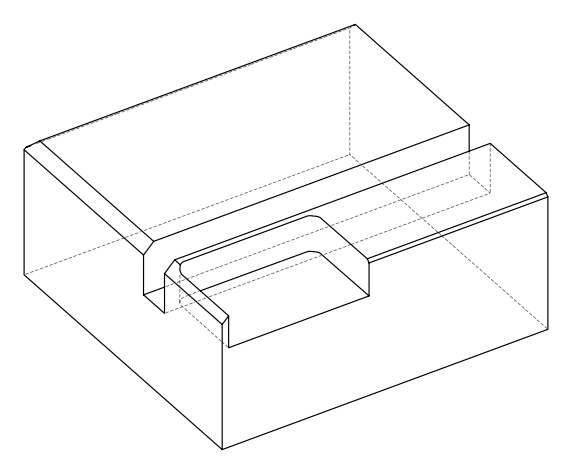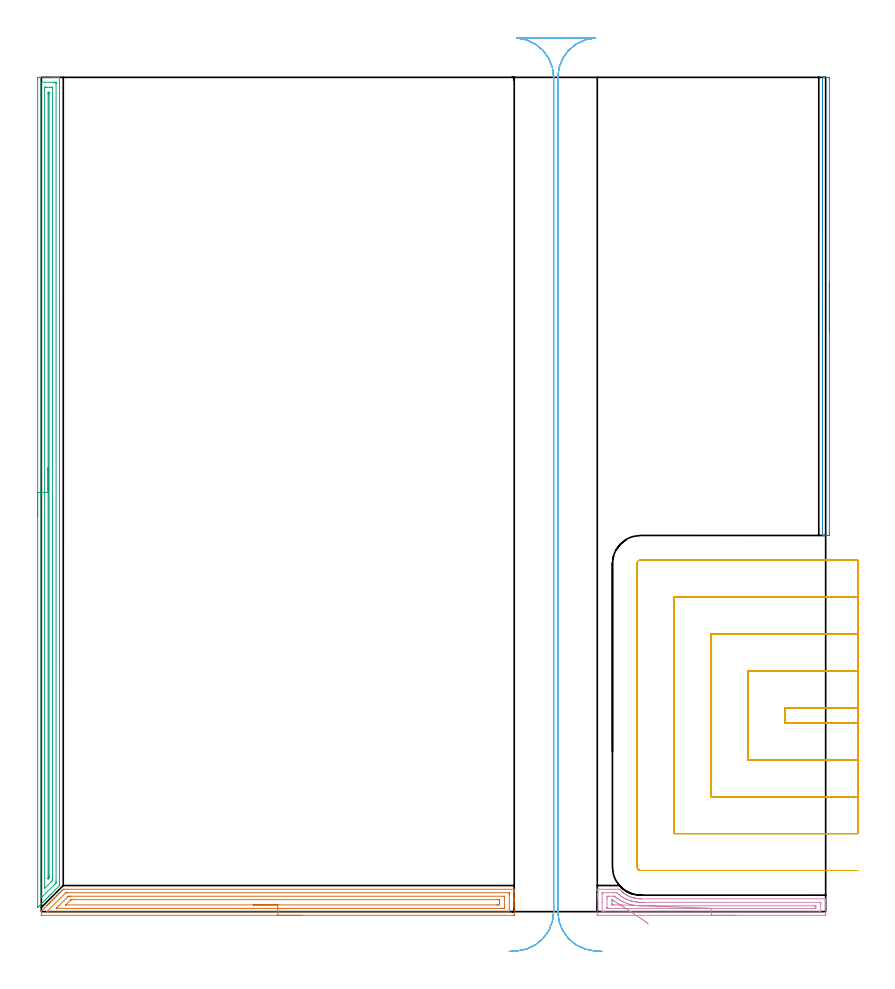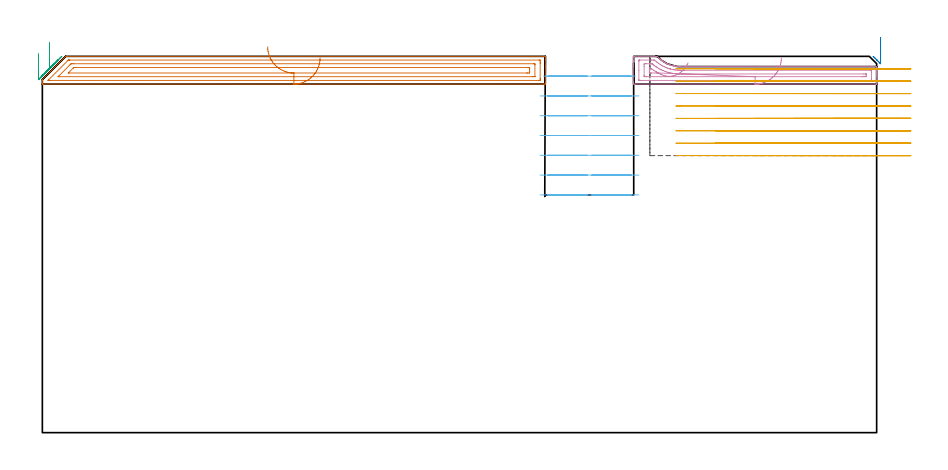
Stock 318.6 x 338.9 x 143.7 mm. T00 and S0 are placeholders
(PLAN: 6 operations, 2 tool changes, 56.7 min)
(1 AREA_MILL | FG_CHAMFER_SURFACE | UGT0205_001 | 6.28 min | 11131 mm3)
(2 AREA_MILL_1 | FG_CHAMFER_SURFACE_1 | UGT0205_001 | 1.65 min | 742 mm3)
(3 AREA_MILL_2 | FG_CHAMFER_SURFACE_2 | UGT0205_001 | 10.82 min | 13123 mm3)
(4 AREA_MILL_3 | FG_CHAMFER_SURFACE_3 | UGT0205_001 | 2.69 min | 5558 mm3)
(5 MILL_SLOT | SLOT_PARTIAL_RECTANGULAR | UGT0201_094 | Follow Part, ap 5, ae 75% | 23.8 min | 476781 mm3)
(6 MILL_RECTANGULAR_SLOT | SLOT_RECTANGULAR | UGT0201_004 | Follow Part, ap 8, ae 75% | 11.48 min | 603553 mm3)
(TOOL UGT0205_001 | Chamfer Mill 20 x 3 x 45 deg. | D20 FL50 Z2)
(TOOL UGT0201_094 | End mill 20 mm | D20 FL38 Z4)
(TOOL UGT0201_004 | End Mill 32 mm | D32 FL53 Z6)
(OP 1 AREA_MILL)
G17 G21 G94 G90
T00 M6
G54
G17 G0 G90 X106.05 Y-1.5 S1061 M3
G43 Z153.7 H0
Z143.1
G94 G1 X106.012 Z142.228 F250.
X105.898 Z141.364
X105.709 Z140.512
X105.447 Z139.68
X105.113 Z138.874
X104.71 Z138.1
X104.242 Z137.364
X103.71 Z136.672
X103.121 Z136.029
X102.478 Z135.44
X101.786 Z134.908
X101.05 Z134.44
X100.276 Z134.037
X99.47 Z133.703
X98.638 Z133.441
X97.787 Z133.252
X96.922 Z133.138
X96.05 Z133.1
X0.382 Y-1.499 Z133.101
X0.154 Y-1.497 Z133.103
X0.002 Y-1.491 Z133.105
X0. Y-1.352 Z133.244
Y-1.2 Z133.395
X0.001 Y-0.029 Z134.57
X0.01 Y0.206 Z134.803
X0.075 Y0.274 Z134.872
X0.154 Y0.355 Z134.953
X1.211 Y1.411 Z136.01
X2.277 Y2.478 Z137.076
X2.384 Y2.586 Z137.182
X2.719 Y2.919 Z137.519
X2.933 Y3.133 Z137.733
X3.158 Y3.359 Z137.957
X3.276 Y3.478 Z138.074
X3.644 Y3.844 Z138.444
X3.795 Y3.995 Z138.594
X4.332 Y4.535 Z139.129
X4.614 Y4.814 Z139.414
X4.628 Y4.828 Z139.428
X5.214 Y5.416 Z140.011
X5.506 Y5.706 Z140.306
X6.095 Y6.298 Z140.893
X6.42 Y6.621 Z141.22
X6.977 Y7.179 Z141.775
X7.346 Y7.546 Z142.146
X7.859 Y8.06 Z142.657
X8.448 Y8.648 Z143.248
X8.889 Y9.089 Z143.688
X8.89 Y9.09 Z143.689
X8.903 Y9.093 Z143.691
X9.52 Y9.1 Z143.7
X191.946
X192.09 Y9.094 Z143.693
X192.1 Y8.788 Z143.387
Y8.375 Z142.974
Y7.767 Z142.361
Y5.7 Z140.297
Y5.122 Z139.717
Y4.529 Z139.125
Y-1.048 Z133.549
X192.098 Y-1.339 Z133.258
X192.09 Y-1.492 Z133.106
X191.936 Y-1.499 Z133.099
X191.5 Y-1.5 Z133.1
X96.05
Y-0.086 Z134.514
X2.898
X2.384 Y-0.084 Z134.516
X2.3 Y-0.083 Z134.517
X2.185 Y-0.079 Z134.521
X2.194 Y-0.066 Z134.534
X2.235 Y-0.019 Z134.581
X2.281 Y0.03 Z134.63
X2.384 Y0.134 Z134.734
X9.77 Y7.52 Z142.12
X9.863 Y7.611 Z142.211
X9.922 Y7.665 Z142.265
X9.938 Y7.677 Z142.277
X9.958 Y7.68 Z142.28
X10.008 Y7.683 Z142.283
X10.413 Y7.685 Z142.285
X10.495 Y7.686 Z142.286
X189.716 Y7.685 Z142.285
X189.799 Y7.684 Z142.284
X190.078 Y7.679 Z142.279
X190.09 Y7.589 Z142.189
X190.097 Y7.39 Z141.99
X190.099 Y6.885 Z141.485
X190.1 Y6.506 Z141.106
Y0.715 Z135.315
X190.098 Y0.337 Z134.937
X190.09 Y-0.044 Z134.556
X190.086 Y-0.08 Z134.52
X190.069 Y-0.081 Z134.519
X190.02 Y-0.084 Z134.516
X189.919 Y-0.085 Z134.515
X189.716 Y-0.086 Z134.514
X96.05
Y1.328 Z135.928
X6.125 Y1.329 Z135.929
X6.077 Y1.331 Z135.931
X6.048 Y1.334 Z135.934
X6.046 Y1.335 Z135.935
X6.048 Y1.342 Z135.942
X6.077 Y1.376 Z135.976
X6.125 Y1.425 Z136.025
X6.295 Y1.596 Z136.196
X10.559 Y5.859 Z140.459
X10.705 Y6.004 Z140.604
X10.907 Y6.2 Z140.8
X10.965 Y6.254 Z140.854
X11.04 Y6.265 Z140.865
X11.305 Y6.268 Z140.868
X11.926 Y6.271 Z140.871
X187.661
X187.932 Y6.269 Z140.869
X188.022 Y6.267 Z140.867
X188.085 Y6.265 Z140.865
X188.09 Y6.169 Z140.769
X188.096 Y6.004 Z140.604
X188.099 Y5.838 Z140.438
Y1.432 Z136.032
X188.094 Y1.375 Z135.975
X188.09 Y1.337 Z135.937
X188.066 Y1.335 Z135.935
X187.932 Y1.332 Z135.932
X187.31 Y1.329 Z135.929
X187.04
X96.05 Y1.328 Z135.928
Y2.743 Z137.343
X10.144
X9.973 Y2.745 Z137.345
X9.92 Y2.747 Z137.347
X9.91 Y2.75 Z137.35
X9.909 Y2.752 Z137.352
X9.927 Y2.774 Z137.374
X9.976 Y2.827 Z137.427
X10.017 Y2.868 Z137.468
X11.791 Y4.642 Z139.242
X11.928 Y4.776 Z139.376
X11.979 Y4.823 Z139.423
X12.008 Y4.848 Z139.448
X12.042 Y4.85 Z139.45
X12.197 Y4.854 Z139.454
X12.466 Y4.856 Z139.456
X185.256 Y4.857 Z139.457
X185.525 Y4.856 Z139.456
X185.985 Y4.85 Z139.45
X186.09 Y4.848 Z139.448
X186.1 Y4.241 Z138.841
Y3.407 Z138.007
X186.099 Y3.359 Z137.959
X186.09 Y2.942 Z137.542
X186.078 Y2.75 Z137.35
X185.876 Y2.747 Z137.347
X185.256 Y2.744 Z137.344
X184.987 Y2.743 Z137.343
X96.05
X95.178 Z137.381
X94.314 Z137.495
X93.462 Z137.683
X92.63 Z137.946
X91.824 Z138.28
X91.05 Z138.682
X90.314 Z139.151
X89.622 Z139.682
X88.979 Z140.272
X88.39 Z140.915
X87.859 Z141.607
X87.39 Z142.343
X86.987 Z143.116
X86.653 Z143.922
X86.391 Z144.754
X86.202 Z145.606
X86.088 Z146.471
X86.05 Z147.343
G0 Z153.7
M5
M2
(OP 2 AREA_MILL_1)
G17 G21 G94 G90
T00 M6
G54
G17 G0 G90 X320.1 Y255.85 S1061 M3
G43 Z153.7 H0
Z150.9
G94 G1 Y255.812 Z150.028 F250.
Y255.698 Z149.164
Y255.509 Z148.312
Y255.247 Z147.48
Y254.913 Z146.674
Y254.51 Z145.9
Y254.041 Z145.164
Y253.51 Z144.472
Y252.921 Z143.829
Y252.278 Z143.24
Y251.586 Z142.709
Y250.85 Z142.24
Y250.076 Z141.837
Y249.27 Z141.503
Y248.438 Z141.241
Y247.586 Z141.052
Y246.722 Z140.938
Y245.85 Z140.9
Y153.414
X320.098 Y153.226 Z140.902
X320.091 Y152.802 Z140.905
X319.919 Y152.8 Z141.078
X318.7 Z142.295
X317.686 Z143.313
X317.326 Y152.807 Z143.665
X317.303 Y152.81 Z143.688
X317.3 Y152.968 Z143.7
Y338.732
X317.303 Y338.891 Z143.688
X317.327 Y338.9 Z143.664
X317.687 Z143.313
X318.034 Z142.966
X318.7 Z142.295
X319.919 Z141.078
X320.091 Y338.898 Z140.905
X320.1 Y338.473 Z140.9
Y245.85
Y244.978 Z140.938
Y244.113 Z141.052
Y243.262 Z141.241
Y242.43 Z141.503
Y241.624 Z141.837
Y240.85 Z142.24
Y240.114 Z142.709
Y239.422 Z143.24
Y238.779 Z143.829
Y238.19 Z144.472
Y237.658 Z145.164
Y237.19 Z145.9
Y236.787 Z146.674
Y236.453 Z147.48
Y236.191 Z148.312
Y236.002 Z149.164
Y235.888 Z150.028
Y235.85 Z150.9
G0 Z153.7
M5
M2
(OP 3 AREA_MILL_2)
G17 G21 G94 G90
T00 M6
G54
G17 G0 G90 X-1.5 Y160.3 S1061 M3
G43 Z153.7 H0
Z144.8
G94 G1 Y160.338 Z143.928 F250.
Y160.452 Z143.064
Y160.641 Z142.212
Y160.903 Z141.38
Y161.237 Z140.574
Y161.64 Z139.8
Y162.108 Z139.064
Y162.639 Z138.372
Y163.229 Z137.729
Y163.872 Z137.14
Y164.564 Z136.608
Y165.3 Z136.14
Y166.074 Z135.737
Y166.88 Z135.403
Y167.712 Z135.141
Y168.563 Z134.952
Y169.428 Z134.838
Y170.3 Z134.8
Y337.867
X-1.499 Y338.28 Z134.801
X-1.495 Y338.756 Z134.803
X-1.492 Y338.891 Z134.806
X-1.024 Y338.9 Z135.273
X4.275 Z140.569
X4.815 Z141.112
X5.158 Z141.454
X5.698 Z141.994
X6.041 Z142.336
X6.727 Z143.027
X7.031 Z143.33
X7.387 Y338.893 Z143.678
X7.397 Y338.891 Z143.688
X7.4 Y338.726 Z143.7
Y11.255
X7.396 Y10.597 Z143.688
X7.37 Y10.57 Z143.668
X7.366 Y10.566 Z143.665
X5.822 Y9.021 Z142.121
X4.928 Y8.128 Z141.227
X4.035 Y7.234 Z140.334
X3.589 Y6.788 Z139.887
X3.141 Y6.341 Z139.44
X2.695 Y5.894 Z138.993
X2.149 Y5.348 Z138.448
X1.92 Y5.118 Z138.216
X1.802 Y5.001 Z138.099
X1.286 Y4.485 Z137.585
X1.036 Y4.235 Z137.333
X0.909 Y4.107 Z137.206
X0.423 Y3.622 Z136.722
X0.153 Y3.351 Z136.449
X-0.433 Y2.767 Z135.867
X-0.73 Y2.468 Z135.566
X-1.326 Y1.873 Z134.972
X-1.466 Y1.741 Z134.833
X-1.496 Y1.715 Z134.802
X-1.5 Y1.908 Z134.8
Y170.3
X-0.086 Z136.214
X-0.085 Y336.807 Z136.215
X-0.084 Y336.859 Z136.216
X-0.082 Y336.883 Z136.218
X-0.08 Y336.889 Z136.22
X-0.063 Y336.891 Z136.237
X0.341 Y336.899 Z136.641
X5.158 Z141.458
X5.642 Y336.897 Z141.942
X5.873 Y336.89 Z142.173
X5.979 Y336.878 Z142.279
X5.985 Y336.55 Z142.285
Y336.493
Y12.149
X5.979 Y11.731 Z142.279
X5.973 Y11.634 Z142.273
X5.918 Y11.575 Z142.218
X5.823 Y11.476 Z142.123
X5.605 Y11.255 Z141.905
X5.381 Y11.03 Z141.681
X0.244 Y5.894 Z136.544
X0.146 Y5.797 Z136.446
X0.048 Y5.703 Z136.348
X-0.047 Y5.615 Z136.253
X-0.079 Y5.604 Z136.221
X-0.085 Y5.837 Z136.215
Y5.894
X-0.086 Y170.3 Z136.214
X1.328 Z137.628
X1.329 Y334.112 Z137.629
X1.331 Y334.706 Z137.631
X1.334 Y334.855 Z137.634
X1.335 Y334.884 Z137.635
X1.37 Y334.89 Z137.67
X1.436 Y334.897 Z137.736
X1.625 Y334.899 Z137.925
X2.316 Y334.9 Z138.616
X3.392 Z139.692
X4.084 Y334.899 Z140.384
X4.275 Y334.895 Z140.575
X4.466 Y334.89 Z140.766
X4.565 Y334.877 Z140.865
X4.568 Y334.805 Z140.868
X4.57 Y334.706 Z140.87
X4.571 Y334.406 Z140.871
Y13.636
X4.568 Y13.042 Z140.868
X4.565 Y12.748 Z140.865
X4.553 Y12.664 Z140.853
X4.493 Y12.601 Z140.793
X4.275 Y12.376 Z140.575
X4.163 Y12.262 Z140.463
X4.05 Y12.149 Z140.35
X1.368 Y9.468 Z137.668
X1.352 Y9.457 Z137.652
X1.341 Y9.45 Z137.641
X1.336 Y9.468 Z137.636
X1.333 Y9.499 Z137.633
X1.33 Y9.767 Z137.63
X1.329 Y10.362 Z137.629
X1.328 Y10.662 Z137.628
Y170.3
X2.743 Z139.043
Y332.025
X2.744 Y332.445 Z139.044
X2.746 Y332.679 Z139.046
X2.75 Y332.882 Z139.05
X2.95 Y332.89 Z139.25
X3.15 Y332.882 Z139.45
X3.153 Y332.682 Z139.453
X3.156 Y332.263 Z139.456
X3.157 Y14.41 Z139.457
X3.156 Y14.174 Z139.456
X3.154 Y13.936 Z139.454
X3.15 Y13.731 Z139.45
X3.09 Y13.651 Z139.39
X2.943 Y13.496 Z139.243
X2.876 Y13.426 Z139.176
X2.79 Y13.341 Z139.09
X2.752 Y13.308 Z139.052
X2.749 Z139.049
X2.747 Y13.314 Z139.047
X2.744 Y13.347 Z139.044
X2.743 Y13.429 Z139.043
Y13.699
Y170.3
Y171.171 Z139.081
Y172.036 Z139.195
Y172.888 Z139.383
Y173.72 Z139.646
Y174.526 Z139.98
Y175.3 Z140.382
Y176.036 Z140.851
Y176.728 Z141.382
Y177.371 Z141.972
Y177.96 Z142.615
Y178.491 Z143.307
Y178.96 Z144.043
Y179.363 Z144.816
Y179.697 Z145.622
Y179.959 Z146.454
Y180.148 Z147.306
Y180.262 Z148.171
Y180.3 Z149.043
G0 Z153.7
M5
M2
(OP 4 AREA_MILL_3)
G17 G21 G94 G90
T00 M6
G54
G17 G0 G90 X282.2 Y-1.5 S1061 M3
G43 Z153.7 H0
Z143.1
G94 G1 X282.162 Z142.228 F250.
X282.048 Z141.364
X281.859 Z140.512
X281.597 Z139.68
X281.263 Z138.874
X280.86 Z138.1
X280.391 Z137.364
X279.86 Z136.672
X279.271 Z136.029
X278.628 Z135.44
X277.936 Z134.908
X277.2 Z134.44
X276.426 Z134.037
X275.62 Z133.703
X274.788 Z133.441
X273.936 Z133.252
X273.072 Z133.138
X272.2 Z133.1
X226.37
X225.919 Y-1.495 Z133.103
X225.809 Y-1.491 Z133.105
X225.804 Y-1.048 Z133.549
X225.8 Y-0.484 Z134.113
Y5.122 Z139.716
Y5.756 Z140.354
Y6.004 Z140.601
Y6.638 Z141.235
Y6.885 Z141.481
Y7.38 Z141.979
X225.801 Y8.848 Z143.447
X225.81 Y9.094 Z143.692
X225.925 Y9.1 Z143.7
X234.379
X234.863 Z143.692
X234.872 Y9.096 Z143.69
X234.879 Y9.089 Z143.687
X234.966 Y8.994 Z143.593
X235.332 Y8.608 Z143.207
X235.58 Y8.368 Z142.967
X235.862 Y8.112 Z142.711
X235.896 Y8.082 Z142.679
X236.221 Y7.804 Z142.401
X236.269 Y7.767 Z142.363
X236.452 Y7.621 Z142.221
X236.619 Y7.492 Z142.09
X236.645 Y7.473 Z142.07
X236.752 Y7.395 Z141.992
X236.861 Y7.315 Z141.913
X237.109 Y7.144 Z141.743
X237.494 Y6.903 Z141.501
X237.54 Y6.873 Z141.472
X237.939 Y6.639 Z141.236
X237.997 Y6.604 Z141.202
X238.439 Y6.38 Z140.979
X238.586 Y6.311 Z140.911
X238.615 Y6.298 Z140.897
X238.829 Y6.199 Z140.795
X238.886 Y6.172 Z140.769
X239.328 Y5.989 Z140.588
X239.403 Y5.961 Z140.561
X239.774 Y5.824 Z140.423
X240.032 Y5.738 Z140.338
X240.346 Y5.645 Z140.245
X240.663 Y5.56 Z140.159
X240.826 Y5.522 Z140.121
X241.106 Y5.457 Z140.057
X241.322 Y5.416 Z140.015
X241.413 Y5.399 Z139.997
X241.498 Y5.384 Z139.979
X241.551 Y5.374 Z139.969
X241.995 Y5.306 Z139.903
X242.439 Y5.256 Z139.853
X242.883 Y5.222 Z139.822
X243.328 Y5.205 Z139.804
X243.498 Y5.203 Z139.8
X243.55 Y5.201
X318.475 Y5.2
X318.591 Y5.196 Z139.789
X318.6 Y5.156 Z139.755
Y4.627 Z139.226
Y3.854 Z138.453
Y3.359 Z137.955
Y3.112 Z137.709
Y2.478 Z137.074
Y2.231 Z136.828
Y1.596 Z136.19
Y-0.731 Z133.865
X318.597 Y-1.048 Z133.548
X318.591 Y-1.491 Z133.105
X318.481 Y-1.494 Z133.103
X318.03 Y-1.5 Z133.1
X272.2
Y-0.086 Z134.514
X228.958
X228.15 Y-0.084 Z134.516
X228.065 Y-0.082 Z134.518
X227.81 Y-0.071 Z134.529
X227.806 Y0.005 Z134.605
X227.802 Y0.178 Z134.778
X227.8 Y3.706 Z138.306
X227.801 Y7.23 Z141.83
X227.807 Y7.578 Z142.178
X227.81 Y7.671 Z142.271
X227.848 Y7.679 Z142.279
X227.948 Y7.682 Z142.282
X228.15 Y7.685 Z142.285
X232.599 Y7.686 Z142.286
X233.489 Y7.685 Z142.285
X233.573 Y7.684 Z142.284
X233.768 Y7.679 Z142.279
X234.379 Y7.163 Z141.763
X234.712 Y6.885 Z141.485
X235.269 Y6.453 Z141.053
X235.926 Y6.004 Z140.604
X236.159 Y5.855 Z140.455
X236.548 Y5.619 Z140.219
X237.049 Y5.348 Z139.948
X237.139 Y5.302 Z139.902
X237.513 Y5.122 Z139.722
X237.939 Y4.932 Z139.532
X238.274 Y4.79 Z139.39
X238.829 Y4.585 Z139.185
X238.976 Y4.534 Z139.134
X239.683 Y4.311 Z138.911
X239.718 Y4.301 Z138.901
X239.745 Y4.294 Z138.894
X239.946 Y4.241 Z138.841
X240.608 Y4.095 Z138.695
X240.794 Y4.057 Z138.657
X241.498 Y3.94 Z138.54
X241.846 Y3.896 Z138.496
X242.388 Y3.844 Z138.444
X242.818 Y3.815 Z138.415
X243.278 Y3.798 Z138.398
X243.732 Y3.791 Z138.391
X244.168 Y3.788 Z138.388
X244.626 Y3.787 Z138.387
X245.058
X316.25 Y3.785 Z138.385
X316.394 Y3.784 Z138.384
X316.508 Y3.782 Z138.382
X316.576 Y3.779 Z138.379
X316.59 Y3.705 Z138.305
X316.595 Y3.359 Z137.959
X316.599 Y3.014 Z137.614
Y0.37 Z134.97
X316.593 Y0.022 Z134.622
X316.59 Y-0.071 Z134.529
X316.552 Y-0.079 Z134.521
X316.452 Y-0.082 Z134.518
X316.25 Y-0.085 Z134.515
X272.2 Y-0.086 Z134.514
Y1.328 Z135.928
X230.819 Y1.329 Z135.929
X230.196 Y1.332 Z135.932
X229.929 Y1.336 Z135.936
X229.81 Y1.346 Z135.946
X229.803 Y1.471 Z136.071
X229.801 Y1.596 Z136.196
X229.8 Y1.724 Z136.324
Y5.25 Z139.85
X229.801 Y6.004 Z140.604
X229.803 Y6.129 Z140.729
X229.81 Y6.254 Z140.854
X229.929 Y6.264 Z140.864
X230.551 Y6.27 Z140.87
X232.329 Y6.271 Z140.871
X232.599
X232.689 Y6.27 Z140.87
X232.761 Y6.267 Z140.867
X232.805 Y6.265 Z140.865
X232.84 Y6.244 Z140.844
X233.142 Y6.004 Z140.604
X233.489 Y5.731 Z140.331
X233.838 Y5.466 Z140.066
X234.326 Y5.122 Z139.722
X234.379 Y5.087 Z139.687
X234.901 Y4.758 Z139.358
X235.269 Y4.538 Z139.138
X235.813 Y4.241 Z138.841
X236.159 Y4.065 Z138.665
X236.506 Y3.897 Z138.497
X237.049 Y3.662 Z138.262
X237.812 Y3.359 Z137.959
X237.939 Y3.313 Z137.913
X238.012 Y3.287 Z137.887
X238.829 Y3.038 Z137.638
X239.279 Y2.913 Z137.513
X239.718 Y2.812 Z137.412
X240.418 Y2.666 Z137.266
X240.608 Y2.633 Z137.233
X241.013 Y2.568 Z137.168
X241.476 Y2.5 Z137.1
X241.498 Y2.497 Z137.097
X241.68 Y2.478 Z137.078
X242.388 Y2.419 Z137.019
X242.452 Y2.414 Z137.014
X243.278 Y2.381 Z136.981
X243.379 Y2.378 Z136.978
X244.168 Y2.373 Z136.973
X244.274
X313.688 Y2.371 Z136.971
X314.471 Y2.367 Z136.967
X314.585 Y2.365 Z136.965
X314.592 Y2.359 Z136.959
X314.597 Y2.352 Z136.952
X314.598 Y1.596 Z136.196
X314.597 Y1.471 Z136.071
X314.59 Y1.346 Z135.946
X314.471 Y1.336 Z135.936
X313.849 Y1.33 Z135.93
X313.581 Y1.329 Z135.929
X312.961 Y1.328 Z135.928
X272.2
X235.299 Y2.749 Z137.349
X235.269 Y2.748 Z137.348
X235. Y2.744 Z137.344
X234.805 Y2.743 Z137.343
X234.379
X232.599
X232.331
X231.888 Y2.745 Z137.345
X231.842 Y2.747 Z137.347
X231.816 Y2.749 Z137.349
X231.81 Y2.777 Z137.377
X231.806 Y2.941 Z137.541
X231.8 Y3.269 Z137.869
Y4.241 Z138.841
X231.805 Y4.637 Z139.237
X231.81 Y4.834 Z139.434
X231.812 Y4.85 Z139.45
X231.834 Y4.851 Z139.451
X231.883 Y4.85 Z139.45
X232.247 Y4.59 Z139.19
X232.599 Y4.339 Z138.939
X232.743 Y4.241 Z138.841
X233.489 Y3.754 Z138.354
X234.151 Y3.359 Z137.959
X234.379 Y3.231 Z137.831
X234.664 Y3.077 Z137.677
X235.178 Y2.818 Z137.418
X235.269 Y2.77 Z137.37
X235.299 Y2.749 Z137.349
X235.943 Y2.312 Z136.956
X236.614 Y1.858 Z136.632
X237.306 Y1.39 Z136.38
X238.013 Y0.911 Z136.202
X238.73 Y0.425 Z136.099
X239.452 Y-0.065 Z136.072
X240.173 Y-0.553 Z136.12
X240.887 Y-1.037 Z136.245
X241.591 Y-1.514 Z136.444
X242.277 Y-1.979 Z136.717
X242.94 Y-2.428 Z137.061
X243.577 Y-2.86 Z137.473
X244.181 Y-3.269 Z137.951
X244.748 Y-3.654 Z138.491
X245.275 Y-4.01 Z139.088
X245.756 Y-4.336 Z139.738
X246.189 Y-4.629 Z140.437
X246.569 Y-4.887 Z141.179
G0 Z153.7
M5
M2
(OP 5 MILL_SLOT)
G17 G21 G94 G90
T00 M6
G54
G17 G0 G90 X331.6 Y82.8 S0 M3
G43 Z153.7 H0
Z138.962
G94 G1 X328.6 F250.
X302. F500.
Y76.7
X328.6
X331.6 F250.
Y97.8
X328.6
X287. F500.
Y61.7
X328.6
X331.6 F250.
Y112.8
X328.6
X272. F500.
Y46.7
X328.6
X331.6 F250.
Y127.8
X328.6
X257. F500.
Y31.7
X328.6
X331.6 F250.
Y142.8
X328.6
X243.5 F500.
G3 X242. Y141.3 R1.5
G1 Y18.2
G3 X243.5 Y16.7 R1.5
G1 X328.6
X331.6 F250.
G0 Y82.8 Z134.225
G1 X328.6
X302. F500.
Y76.7
X328.6
X331.6 F250.
Y97.8
X328.6
X287. F500.
Y61.7
X328.6
X331.6 F250.
Y112.8
X328.6
X272. F500.
Y46.7
X328.6
X331.6 F250.
Y127.8
X328.6
X257. F500.
Y31.7
X328.6
X331.6 F250.
Y142.8
X328.6
X243.5 F500.
G3 X242. Y141.3 R1.5
G1 Y18.2
G3 X243.5 Y16.7 R1.5
G1 X328.6
X331.6 F250.
G0 Y82.8 Z129.487
G1 X328.6
X302. F500.
Y76.7
X328.6
X331.6 F250.
Y97.8
X328.6
X287. F500.
Y61.7
X328.6
X331.6 F250.
Y112.8
X328.6
X272. F500.
Y46.7
X328.6
X331.6 F250.
Y127.8
X328.6
X257. F500.
Y31.7
X328.6
X331.6 F250.
Y142.8
X328.6
X243.5 F500.
G3 X242. Y141.3 R1.5
G1 Y18.2
G3 X243.5 Y16.7 R1.5
G1 X328.6
X331.6 F250.
G0 Y82.8 Z124.75
G1 X328.6
X302. F500.
Y76.7
X328.6
X331.6 F250.
Y97.8
X328.6
X287. F500.
Y61.7
X328.6
X331.6 F250.
Y112.8
X328.6
X272. F500.
Y46.7
X328.6
X331.6 F250.
Y127.8
X328.6
X257. F500.
Y31.7
X328.6
X331.6 F250.
Y142.8
X328.6
X243.5 F500.
G3 X242. Y141.3 R1.5
G1 Y18.2
G3 X243.5 Y16.7 R1.5
G1 X328.6
X331.6 F250.
G0 Y82.8 Z120.012
G1 X328.6
X302. F500.
Y76.7
X328.6
X331.6 F250.
Y97.8
X328.6
X287. F500.
Y61.7
X328.6
X331.6 F250.
Y112.8
X328.6
X272. F500.
Y46.7
X328.6
X331.6 F250.
Y127.8
X328.6
X257. F500.
Y31.7
X328.6
X331.6 F250.
Y142.8
X328.6
X243.5 F500.
G3 X242. Y141.3 R1.5
G1 Y18.2
G3 X243.5 Y16.7 R1.5
G1 X328.6
X331.6 F250.
G0 Y82.8 Z115.275
G1 X328.6
X302. F500.
Y76.7
X328.6
X331.6 F250.
Y97.8
X328.6
X287. F500.
Y61.7
X328.6
X331.6 F250.
Y112.8
X328.6
X272. F500.
Y46.7
X328.6
X331.6 F250.
Y127.8
X328.6
X257. F500.
Y31.7
X328.6
X331.6 F250.
Y142.8
X328.6
X243.5 F500.
G3 X242. Y141.3 R1.5
G1 Y18.2
G3 X243.5 Y16.7 R1.5
G1 X328.6
X331.6 F250.
G0 Y82.8 Z110.537
G1 X328.6
X302. F500.
Y76.7
X328.6
X331.6 F250.
Y97.8
X328.6
X287. F500.
Y61.7
X328.6
X331.6 F250.
Y112.8
X328.6
X272. F500.
Y46.7
X328.6
X331.6 F250.
Y127.8
X328.6
X257. F500.
Y31.7
X328.6
X331.6 F250.
Y142.8
X328.6
X243.5 F500.
G3 X242. Y141.3 R1.5
G1 Y18.2
G3 X243.5 Y16.7 R1.5
G1 X328.6
X331.6 F250.
G0 Y82.8 Z105.8
G1 X328.6
X302. F500.
Y76.7
X328.6
X331.6 F250.
Y97.8
X328.6
X287. F500.
Y61.7
X328.6
X331.6 F250.
Y112.8
X328.6
X272. F500.
Y46.7
X328.6
X331.6 F250.
Y127.8
X328.6
X257. F500.
Y31.7
X328.6
X331.6 F250.
Y142.8
X328.6
X243.5 F500.
G3 X242. Y141.3 R1.5
G1 Y18.2
G3 X243.5 Y16.7 R1.5
G1 X328.6
X331.6 F250.
G0 Z153.7
M5
M2
(OP 6 MILL_RECTANGULAR_SLOT)
G17 G21 G94 G90
T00 M6
G54
G17 G0 G90 X226.501 Y-16.264 S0 M3
G43 Z153.7 H0
Z136.143
G94 G1 X223.531 Y-15.838 F250.
G2 X209.8 Y0. R16. F500.
G1 Y338.9
G2 X224.821 Y354.87 R16.
G1 Y354.9
X193.079
Y354.87
G2 X208.1 Y338.9 R16.
G1 Y0.
G2 X194.365 Y-15.839 R16.
G1 X191.395 Y-16.264 F250.
G0 X227.815 Y-16.154 Z128.586
G1 X224.821 Y-15.97
G2 X209.8 Y0. R16. F500.
G1 Y338.9
G2 X224.821 Y354.87 R16.
G1 Y354.9
X193.079
Y354.87
G2 X208.1 Y338.9 R16.
G1 Y0.
G2 X193.079 Y-15.97 R16.
G1 X190.085 Y-16.154 F250.
G0 X227.815 Z121.029
G1 X224.821 Y-15.97
G2 X209.8 Y0. R16. F500.
G1 Y338.9
G2 X224.821 Y354.87 R16.
G1 Y354.9
X193.079
Y354.87
G2 X208.1 Y338.9 R16.
G1 Y0.
G2 X193.079 Y-15.97 R16.
G1 X190.085 Y-16.154 F250.
G0 X227.815 Z113.471
G1 X224.821 Y-15.97
G2 X209.8 Y0. R16. F500.
G1 Y338.9
G2 X224.821 Y354.87 R16.
G1 Y354.9
X193.079
Y354.87
G2 X208.1 Y338.9 R16.
G1 Y0.
G2 X193.079 Y-15.97 R16.
G1 X190.085 Y-16.154 F250.
G0 X227.815 Z105.914
G1 X224.821 Y-15.97
G2 X209.8 Y0. R16. F500.
G1 Y338.9
G2 X224.821 Y354.87 R16.
G1 Y354.9
X193.079
Y354.87
G2 X208.1 Y338.9 R16.
G1 Y0.
G2 X193.079 Y-15.97 R16.
G1 X190.085 Y-16.154 F250.
G0 X227.815 Z98.357
G1 X224.821 Y-15.97
G2 X209.8 Y0. R16. F500.
G1 Y338.9
G2 X224.821 Y354.87 R16.
G1 Y354.9
X193.079
Y354.87
G2 X208.1 Y338.9 R16.
G1 Y0.
G2 X193.079 Y-15.97 R16.
G1 X190.085 Y-16.154 F250.
G0 X227.815 Z90.8
G1 X224.821 Y-15.97
G2 X209.8 Y0. R16. F500.
G1 Y338.9
G2 X224.821 Y354.87 R16.
G1 Y354.9
X193.079
Y354.87
G2 X208.1 Y338.9 R16.
G1 Y0.
G2 X193.079 Y-15.97 R16.
G1 X190.085 Y-16.154 F250.
G0 Z153.7
M5
M2
